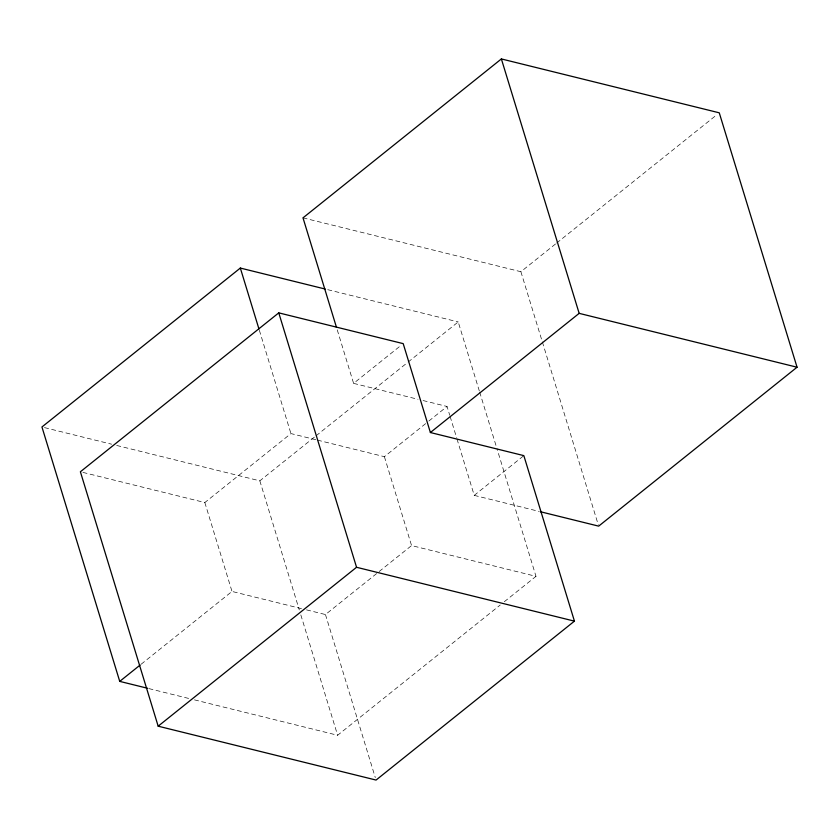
<?xml version="1.0" encoding="UTF-8"?>
<svg xmlns="http://www.w3.org/2000/svg" width="839" height="839" viewBox="0 0 839 839"><rect width="100%" height="100%" fill="white"/><g stroke="black" fill="none" stroke-linecap="round" stroke-linejoin="round"><path stroke-width="0.63" stroke-dasharray="4.2 3.15" d="M82.935 472.409L204.831 502.54L290.934 433.574L316.188 439.814M337.247 329.853L353.597 383.371L401.178 345.249M116.694 445.457L259.838 480.841L315.055 436.605M316.083 435.787L407.093 362.888M408.111 362.07L458.22 321.924L479.289 390.859M303.005 217.857L520.893 271.721L555.659 243.876M556.677 243.058L717.219 114.45M317.457 440.129L384.388 456.678L427.848 421.86M428.855 421.042L447.051 406.475L449.735 415.232M141.162 664.215L232.004 591.443L301.463 608.621M306.518 609.869L325.459 614.547L378.137 572.355M379.144 571.537L411.561 545.57L535.995 576.341L496.919 448.508M457.003 439.028L474.234 495.367L523.84 455.629M194.47 699.862L337.624 735.258L500.212 605.013M504.302 601.731L535.995 576.341M327.734 289.675L458.22 321.924M353.597 383.371L418.011 399.291M423.055 400.539L447.051 406.475M474.234 495.367L538.995 511.381M44.488 427.607L111.629 444.198M148.87 688.588L189.404 698.614M520.893 271.721L541.963 340.655M542.351 341.903L598.291 524.878M479.677 392.107L496.531 447.25M450.113 416.49L456.626 437.769M384.388 456.678L411.561 545.57M259.356 330.283L290.934 433.574M325.459 614.547L375.295 777.575M259.838 480.841L299.303 609.932M300.834 614.945L337.624 735.258M204.831 502.54L232.004 591.443"/><path stroke-width="1.26" d="M325.207 289.046L240.332 268.06L41.95 426.978L119.736 681.383L147.601 688.274M540.264 511.696L598.668 526.137L797.05 367.22L719.264 112.814L501.376 58.94L303.005 217.857L336.481 327.367M278.768 312.863L80.387 471.78L158.172 726.186L376.061 780.06L574.442 621.143L523.84 455.629L430.386 432.525L403.202 343.633L278.768 312.863L356.554 567.279L574.442 621.143M119.736 681.383L140.144 665.033M430.386 432.525L579.162 313.356L797.05 367.22M158.172 726.186L356.554 567.279M501.376 58.94L579.162 313.356M240.332 268.06L258.968 329.035"/></g></svg>
